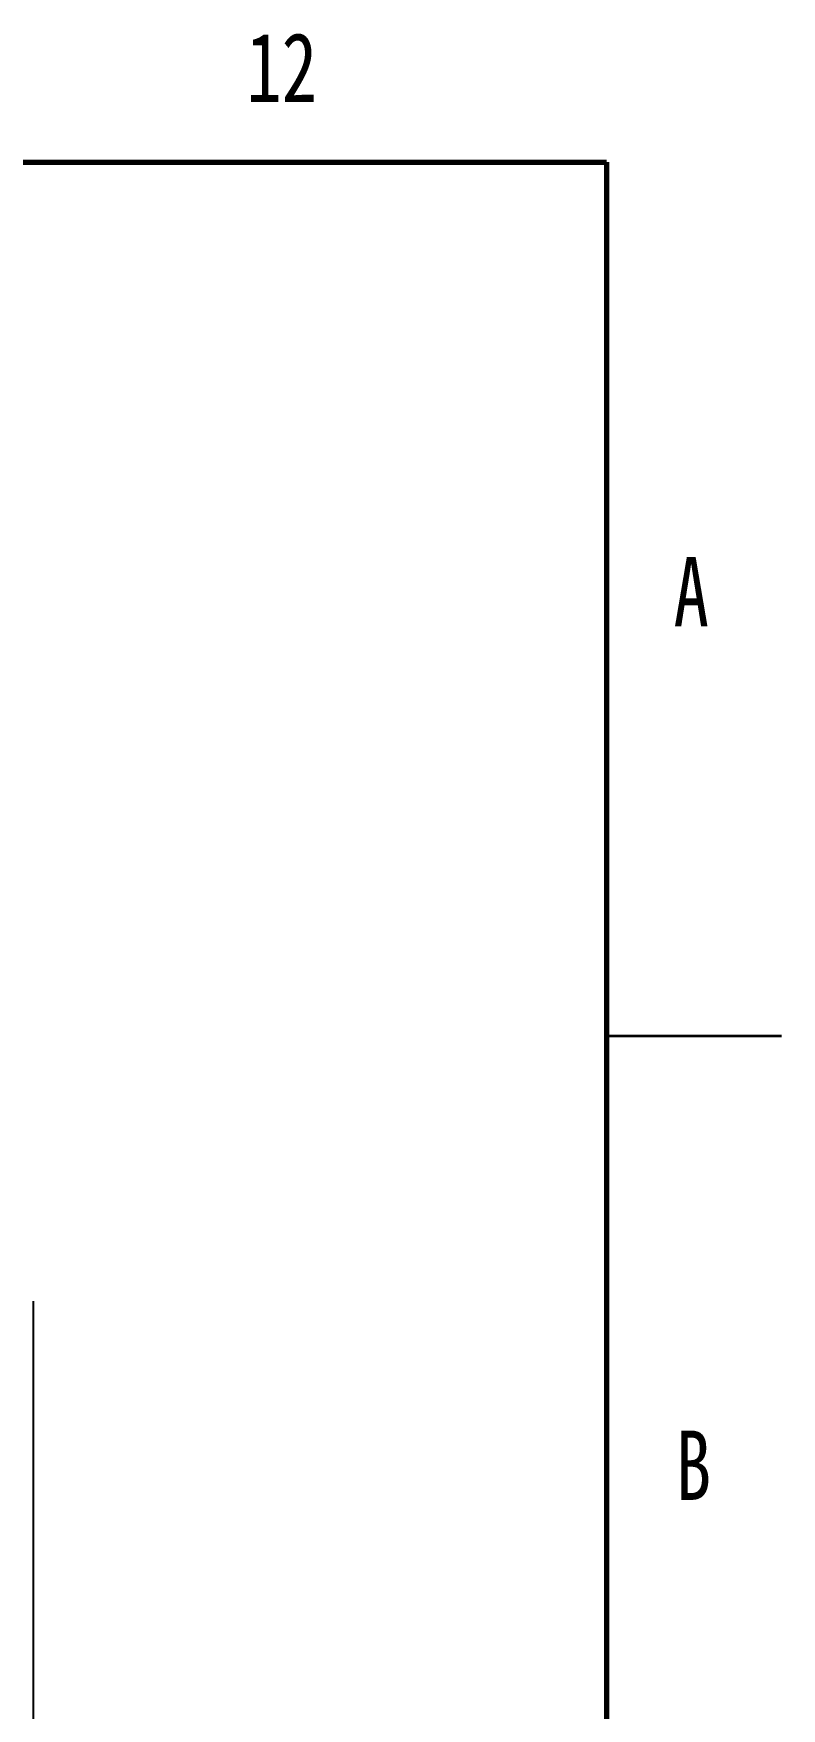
# Model space of a CAD drawing. Header units: millimetres. Extents: x -12403 to 8666, y -15213 to 13435.
# Drawn here: x 7345 to 8666, y 3680 to 6642 of the extents above; entities that cross this region are included whole.
import ezdxf

# ---------------------------------------------------------------- set-up
doc = ezdxf.new("R2010")
doc.units = ezdxf.units.MM
doc.styles.add('SLDTEXTSTYLE1', font='TXT', dxfattribs={"width": 0.75})

msp = doc.modelspace()

# ---------------------------------------------------------------- linework, layer by layer
at = {"color": 7, "linetype": 'Continuous', "lineweight": 70}
for p, q in [((-9379.36, 6415.23), (8357.24, 6415.23)), ((8357.24, 6415.23), (8357.24, -5944.77))]:
    msp.add_line(p, q, dxfattribs=at)
at = {"color": 7, "linetype": 'Continuous', "lineweight": 35}
msp.add_line((8357.24, 4870.23), (8666.24, 4870.23), dxfattribs=at)
at = {"color": 7, "linetype": 'Continuous', "lineweight": 25}
msp.add_line((7344.65, 2735.8), (7344.65, 4400.87), dxfattribs=at)

# ---------------------------------------------------------------- texts
at = {"color": 7, "linetype": 'Continuous', "lineweight": 0, "attachment_point": 2, "style": 'SLDTEXTSTYLE1'}
for s, insert, char_height in [('12', (7783.12, 6643.82), 122.634), ('A', (8506.78, 5716.82), 122.63), ('B', (8510.83, 4171.82), 122.63)]:
    msp.add_mtext(s, dxfattribs=dict(at, insert=insert, char_height=char_height))

doc.saveas('drawing.dxf')
